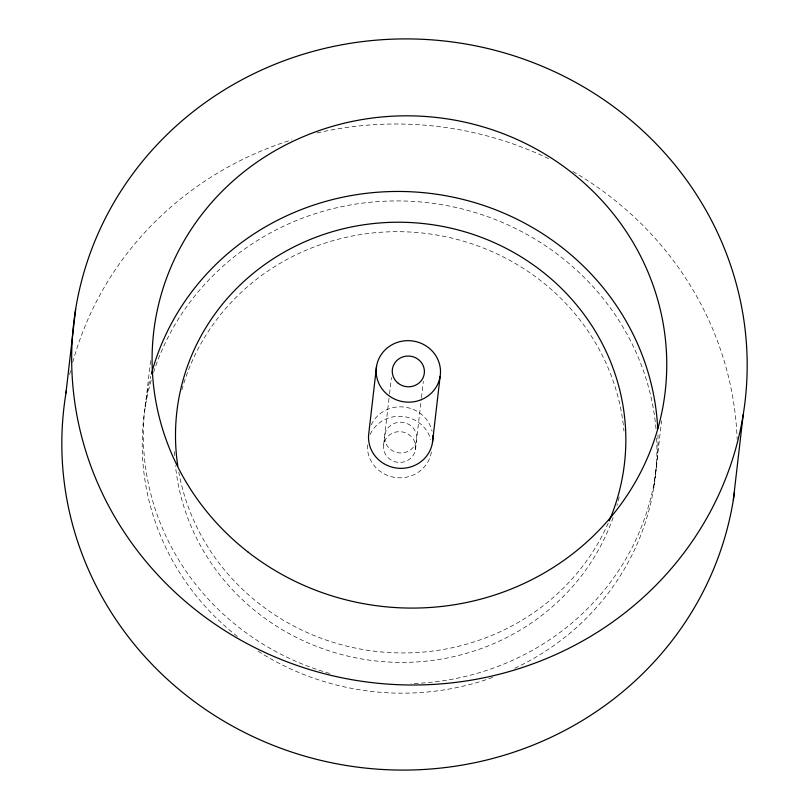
<?xml version="1.0" encoding="UTF-8"?>
<svg xmlns="http://www.w3.org/2000/svg" width="809" height="809" viewBox="0 0 809 809"><rect width="100%" height="100%" fill="white"/><g stroke="black" fill="none" stroke-linecap="round" stroke-linejoin="round"><path stroke-width="0.61" stroke-dasharray="4.04 3.03" d="M145.276 406.816L150.666 360.167M383.678 444.535L389.402 395.116M389.544 393.872L391.425 377.631M415.472 449.561A16.089 15.371 6.6 0 0 393.761 432.643A16.089 15.371 6.6 0 0 389.493 458.936A16.089 15.371 6.6 0 0 415.472 449.561L421.337 398.898M421.479 397.644L423.36 381.413M653.884 487.271L661.58 420.781M431.369 452.069A32.188 30.742 6.6 0 1 395.844 477.563A32.188 30.742 6.6 0 1 367.508 444.293M370.148 434.332A32.188 30.742 6.6 0 1 402.113 416.402A32.188 30.742 6.6 0 1 430.681 439.509M619.158 496.918A225.306 215.224 6.6 0 1 616.943 505.443M613.131 517.457A225.306 215.224 6.6 0 1 374.183 660.771A225.306 215.224 6.6 0 1 175.452 465.569M174.693 455.598A225.306 215.224 6.6 0 1 174.491 450.583M181.873 389.867A225.306 215.224 6.6 0 1 419.062 232.699A225.306 215.224 6.6 0 1 623.931 431.005M608.226 523.17A225.306 215.224 6.6 0 1 375.234 651.306A225.306 215.224 6.6 0 1 178.819 472.183M69.665 374.527A337.95 322.842 6.6 0 1 70.838 369.612M72.759 362.25A337.95 322.842 6.6 0 1 291.634 139.876M317.158 132.959A337.95 322.842 6.6 0 1 549.564 159.11M572.914 171.528A337.95 322.842 6.6 0 1 737.141 439.408M371.24 424.877A32.188 30.742 6.6 0 1 403.812 407.008A32.188 30.742 6.6 0 1 432.067 431.187M656.635 438.104A257.484 245.976 6.6 0 1 514.635 668.335M492.61 677.446A257.484 245.976 6.6 0 1 257.768 651.002M237.32 636.45A257.484 245.976 6.6 0 1 151.677 378.511M153.548 372.433A257.484 245.976 6.6 0 1 427.172 202.624A257.484 245.976 6.6 0 1 656.038 429.296M657.95 434.989A257.484 245.976 6.6 0 1 411.083 683.605M329.617 673.432A257.484 245.976 6.6 0 1 150.757 376.407M390.595 449.48A16.089 15.371 6.6 0 0 416.564 440.106A16.089 15.371 6.6 0 0 394.853 423.188A16.089 15.371 6.6 0 0 390.595 449.48"/><path stroke-width="1.21" d="M75.652 309.159L65.802 394.246A337.95 322.842 6.6 0 0 351.743 766.335A337.95 322.842 6.6 0 0 734.461 492.418M376.539 366.376L368.884 432.562A32.188 30.742 6.6 0 0 399.343 468.32A32.188 30.742 6.6 0 0 432.754 435.727M432.461 442.624L440.116 376.438A32.188 30.742 6.6 0 0 396.703 342.611A32.188 30.742 6.6 0 0 388.168 395.176A32.188 30.742 6.6 0 0 440.116 376.438M733.348 499.841L743.198 414.754A337.95 322.842 6.6 0 0 287.316 59.553A337.95 322.842 6.6 0 0 197.75 611.564A337.95 322.842 6.6 0 0 743.198 414.754M177.788 465.994A225.306 215.224 6.6 0 1 428.062 224.113A225.306 215.224 6.6 0 1 609.217 520.885M66.004 393.022A337.95 322.842 6.6 0 1 66.429 390.555M151.404 373.95A257.484 245.976 6.6 0 1 426.909 193.017A257.484 245.976 6.6 0 1 657.727 428.659M398.25 383.294A16.089 15.371 6.6 0 0 424.219 373.92A16.089 15.371 6.6 0 0 402.518 357.012A16.089 15.371 6.6 0 0 398.25 383.294M248.151 552.132A257.484 245.976 6.6 0 0 663.724 402.184A257.484 245.976 6.6 0 0 316.39 131.554A257.484 245.976 6.6 0 0 248.151 552.132"/></g></svg>
